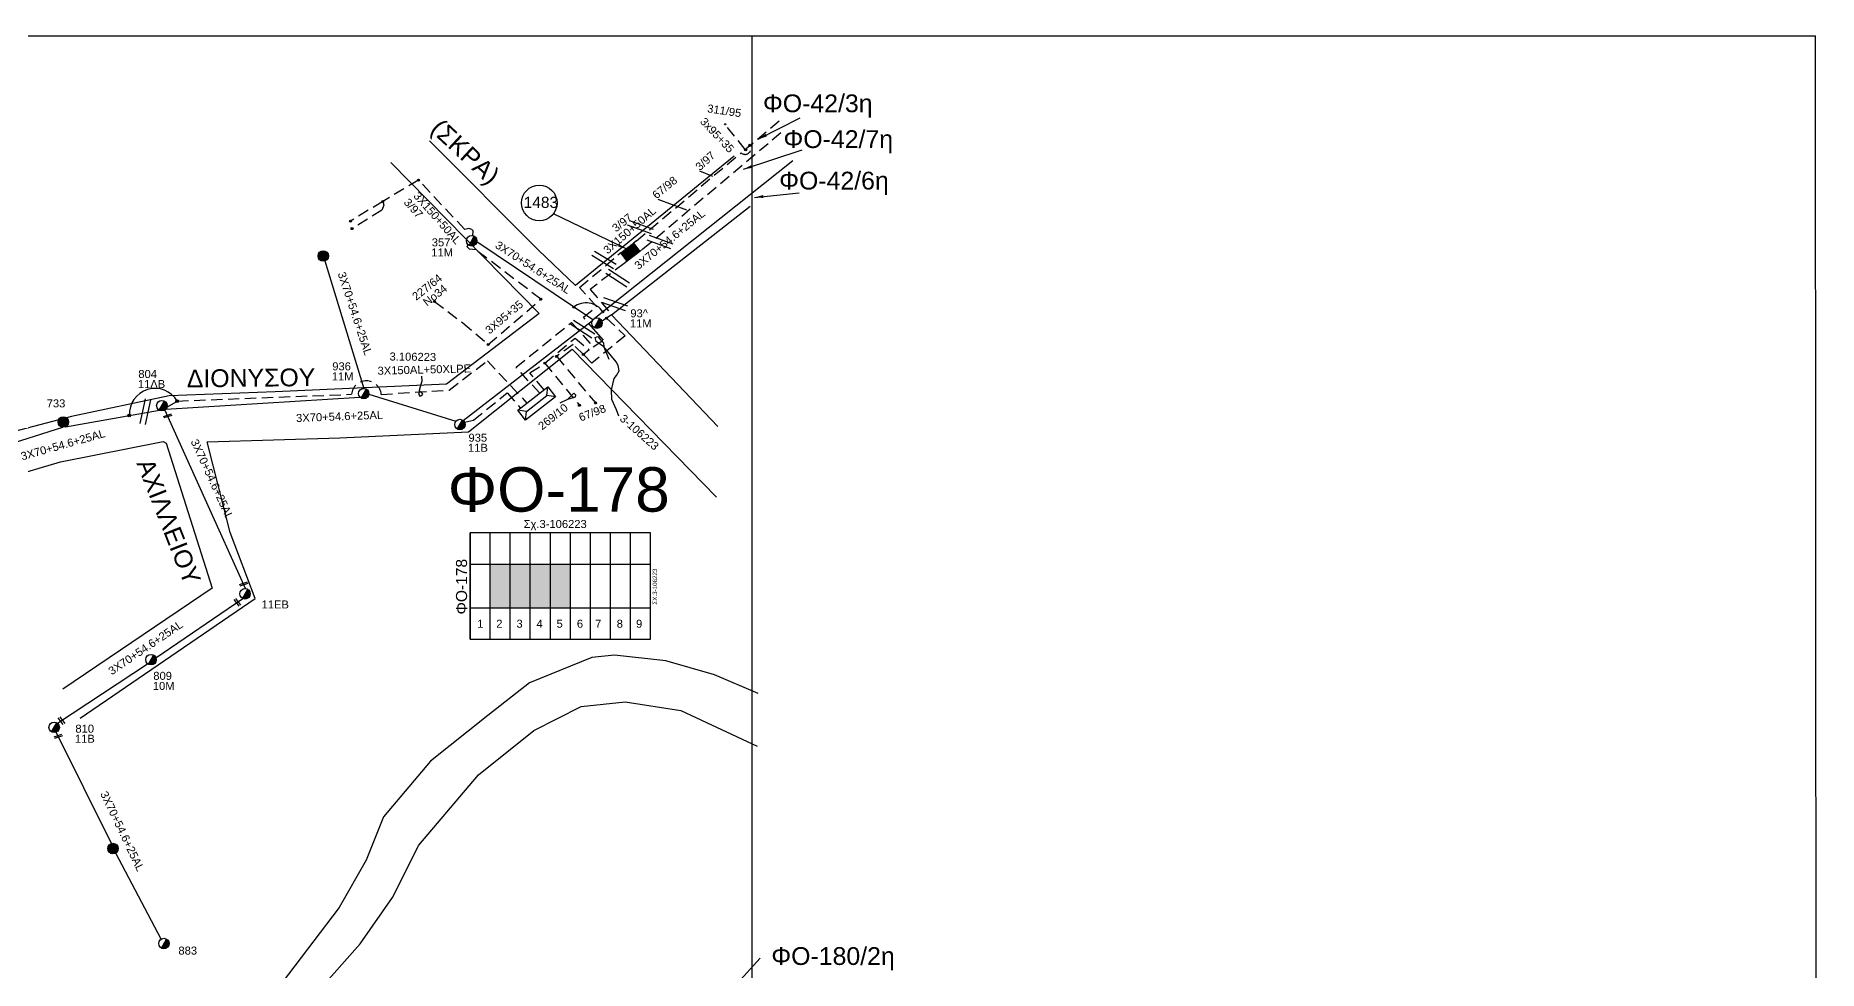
# Model space of a CAD drawing. Header units: millimetres. Extents: x 911 to 5440, y 753 to 2084.
# Drawn here: x 2798.2 to 3199.2, y 1572.7 to 1782.9 of the extents above; entities that cross this region are included whole.
import ezdxf
from ezdxf.enums import TextEntityAlignment as Align

# ---------------------------------------------------------------- set-up
doc = ezdxf.new("R2010")
doc.units = ezdxf.units.MM
doc.linetypes.add('DASHED', pattern=[19.05, 12.7, -6.35])
for name, color, linetype in [('Link Box 4 Διευθύνσεων', 7, 'Continuous'), ('Άγνωστα', 7, 'Continuous'), ('Ασφαλειοκιβώτια Χ.Τ 9 αναχωρήσεων', 7, 'Continuous'), ('Γέφυρες Εναέριου Δικτύου', 7, 'Continuous'), ('Επιγραφές - Σχήματα', 7, 'Continuous'), ('Καλώδια ΧΤ   3x150+50AL', 7, 'DASHED'), ('Καλώδια ΧΤ   3x150AL+50XLPE', 7, 'DASHED'), ('Καλώδια ΧΤ   3x95+35 CU', 7, 'DASHED'), ('Καλώδια ΧΤ   3x95+35 XLPE', 7, 'DASHED'), ('Μηχανική τομή', 7, 'Continuous'), ('Στύλος Ξύλινος', 7, 'Continuous'), ('Στύλος Ξύλινος @ 1', 7, 'Continuous'), ('Στύλος ΦΜ', 7, 'Continuous'), ('Στύλος ΦΜ @ 1', 7, 'Continuous'), ('Συνδέσεις', 7, 'Continuous'), ('Συνεστραμμένα ΧΤ   3x70+54.6+25 AL', 7, 'SYN_LINE'), ('Τομή', 7, 'Continuous'), ('Υποσταθμός πόλεως', 7, 'Continuous'), ('Υπόβαθρο ΔΕΗ', 7, 'Continuous')]:
    doc.layers.add(name, color=color, linetype=linetype)
doc.styles.add('arial', font='arial.ttf')
doc.styles.get("Standard").update_dxf_attribs({"font": 'arial.ttf'})
doc.linetypes.add('REMA', pattern='A,0.1,[130,ltypeshp.shx,S=0.1,R=0,X=0,Y=0.1],0.15,0.1,[130,ltypeshp.shx,S=0.05,R=0,X=0,Y=0.05],0.15', length=0.5)
doc.linetypes.add('SYN_LINE', pattern='A,0.5,-0.0001,["/\\/\\/\\/",Standard,S=0.1,R=0,X=0,Y=-0.05],-0.25', length=0.7501)
doc.dimstyles.new('ISO-25', dxfattribs={"dimtxt": 2.5, "dimasz": 1.8, "dimexe": 1.25, "dimexo": 0.625, "dimtad": 1, "dimtxsty": 'Standard', "dimcen": 1.8, "dimadec": 0, "dimazin": 0, "dimtfac": 1, "dimtmove": 0, "dimatfit": 3, "dimfxl": 1.25, "dimarcsym": 0})

# ---------------------------------------------------------------- blocks, each defined once
blk = doc.blocks.new('ΥΠΑΡΧΩΝ ΞΥΛΙΝΟΣ ΣΤΥΛΟΣ')
at = {"layer": 'Στύλος Ξύλινος'}
h = blk.add_hatch(color=7, dxfattribs=at)
h.paths.add_polyline_path([(-2.62, 0, 0.270008), (-1.29, -2.28), (1.3, 2.27, 0.576266)])
h.paths.add_polyline_path([(-1.29, -2.28, 0.574793), (2.62, 0, 0.268822), (1.3, 2.27)])
at = {"layer": 'Στύλος Ξύλινος', "color": 7}
blk.add_line((-1.29, -2.28), (1.3, 2.27), dxfattribs=at)
blk.add_circle((0, 0), 2.62, dxfattribs=at)
at = {"layer": 'Στύλος Ξύλινος', "flags": 4}
for tag, p in [('ΑΡΙΘΜΟΣ', (-4.91, 8.6)), ('ΤΥΠΟΣ', (-4.85, 3.39))]:
    blk.add_attdef(tag, p, '', height=4, dxfattribs=at)
blk = doc.blocks.new('ΥΠΑΡΧΩΝ ΤΣΙΜΕΝΤΕΝΙΟΣ ΣΤΥΛΟΣ')
at = {"layer": 'Στύλος ΦΜ'}
blk.add_hatch(color=7, dxfattribs=at).paths.add_polyline_path([(-1.29, -2.28, 0.574793), (2.62, 0, 0.268822), (1.3, 2.27)])
at = {"layer": 'Στύλος ΦΜ', "color": 7}
blk.add_line((-1.29, -2.28), (1.3, 2.27), dxfattribs=at)
blk.add_circle((0, 0), 2.62, dxfattribs=at)
at = {"layer": 'Στύλος ΦΜ', "flags": 4}
for tag, p in [('ΑΡΙΘΜΟΣ', (-4.68, 8.05)), ('ΤΥΠΟΣ', (-4.91, 3.03))]:
    blk.add_attdef(tag, p, '', height=4, dxfattribs=at)
blk = doc.blocks.new('ΥΠΟΣΤΑΘΜΟΣ ΠΟΛΕΩΣ')
at = {"layer": 'Υποσταθμός πόλεως', "linetype": 'Continuous', "ltscale": 40}
blk.add_lwpolyline([(-8.57, 2.82), (8.57, 2.82), (8.57, -2.82), (-8.57, -2.82)], close=True, dxfattribs=at)
for points in [[(-5.75, 0), (-8.57, 2.82)], [(5.75, 0), (8.57, 2.82)], [(-8.57, -2.82), (-5.75, 0)], [(-5.75, 0), (5.75, 0)], [(8.57, -2.82), (5.75, 0)]]:
    blk.add_lwpolyline(points, dxfattribs=at)
at = {"layer": 'Υποσταθμός πόλεως', "linetype": 'SYN_LINE', "ltscale": 40, "flags": 1}
for tag, p in [('ΜΕΤΑΣΧΗΜΑΤΙΣΜΟΣ', (10.6, 2.39)), ('ΙΣΧΥΣ', (10.58, -0.41)), ('ΑΡΙΘΜΟΣ', (10.7, -3.13))]:
    blk.add_attdef(tag, p, '', height=1.8, dxfattribs=at)
blk = doc.blocks.new('LINK BOX 4 ΑΝΑΧΩΡΗΣΕΩΝ')
at = {"layer": 'Link Box 4 Διευθύνσεων', "ltscale": 40}
blk.add_hatch(color=256, dxfattribs=at).paths.add_polyline_path([(-3.54, 0), (-3.54, -4.67), (3.54, -4.67), (3.54, 0)])
for p, q in [((-3.54, 0), (-5.33, 0)), ((5.33, 0), (3.54, 0)), ((-3.54, -4.67), (-5.33, -4.67)), ((5.33, -4.67), (3.54, -4.67))]:
    blk.add_line(p, q, dxfattribs=at)
blk.add_lwpolyline([(-3.54, -4.67), (-3.54, 0), (3.54, 0), (3.54, -4.67)], close=True, dxfattribs=at)
blk = doc.blocks.new('ΑΣΦΑΛΕΙΟΚΙΒΩΤΙΟ ΥΠΟΣΤΑΘΜΟΥ 9 ΑΝΑΧΩΡΗΣΕΩΝ')
at = {"layer": 'Ασφαλειοκιβώτια Χ.Τ 9 αναχωρήσεων', "ltscale": 40}
for p, q in [((-23.8, 40.36), (24.02, 40.36)), ((-9.72, 40.36), (-9.72, -40.64)), ((9.94, 40.36), (9.94, -40.64)), ((-23.8, 31.36), (24.02, 31.36)), ((-23.8, 22.36), (24.02, 22.36)), ((-23.8, 13.36), (24.02, 13.36)), ((-23.8, 4.36), (24.02, 4.36)), ((-23.8, -4.64), (24.02, -4.64)), ((-23.8, -13.64), (24.02, -13.64)), ((-23.8, -22.64), (24.02, -22.64)), ((-23.8, -31.64), (24.02, -31.64))]:
    blk.add_line(p, q, dxfattribs=at)
at = {"layer": 'Ασφαλειοκιβώτια Χ.Τ 9 αναχωρήσεων'}
blk.add_lwpolyline([(-23.8, -40.64), (24.02, -40.64), (24.02, 40.36), (-23.8, 40.36)], close=True, dxfattribs=at)
for s, p in [('1', (-18.61, 37.24)), ('2', (-18.61, 28.67)), ('3', (-18.61, 19.6)), ('4', (-18.61, 10.58)), ('5', (-18.61, 1.57)), ('6', (-18.61, -7.57)), ('7', (-18.61, -15.81)), ('8', (-18.61, -25.5)), ('9', (-18.61, -34.19))]:
    blk.add_text(s, height=3.6, rotation=270, dxfattribs=at).set_placement(p)
at = {"layer": 'Ασφαλειοκιβώτια Χ.Τ 9 αναχωρήσεων', "ltscale": 40}
for tag, height, p in [('ΟΝΟΜΑ', 5, (-0.16, 44.31)), ('ΚΕΙΜΕΝΟ 1', 2, (17.06, 35.59)), ('ΚΕΙΜΕΝΟ 2', 2, (17.06, 26.88)), ('ΚΕΙΜΕΝΟ 3', 2, (17.06, 17.69)), ('ΚΕΙΜΕΝΟ 4', 2, (17.06, 8.71)), ('ΚΕΙΜΕΝΟ 5', 2, (17.06, -0.13)), ('ΚΕΙΜΕΝΟ 6', 2, (17.06, -9.05)), ('ΚΕΙΜΕΝΟ 7', 2, (17.06, -18.13)), ('ΚΕΙΜΕΝΟ 8', 2, (17.06, -26.85)), ('ΚΕΙΜΕΝΟ 9', 2, (17.06, -35.99)), ('ΣΧ', 2, (-0.1, -42.64))]:
    blk.add_attdef(tag, text='', height=height, dxfattribs=at).set_placement(p, align=Align.MIDDLE_CENTER)
blk = doc.blocks.new('ΜΗΧΑΝΙΚΗ ΤΟΜΗ')
at = {"layer": 'Μηχανική τομή', "ltscale": 40}
for p, q in [((-1.89, 0.78), (1.89, 0.78)), ((1.89, 0), (-1.89, 0))]:
    blk.add_line(p, q, dxfattribs=at)
blk = doc.blocks.new('ΤΟΜΗ')
at = {"layer": 'Τομή', "ltscale": 40}
for p, q in [((-5.68, 0), (5.68, 0)), ((5.68, -2.33), (-5.68, -2.33))]:
    blk.add_line(p, q, dxfattribs=at)
blk = doc.blocks.new('_ΣΥΝΔΕΣΗ')
at = {"layer": 'Συνδέσεις', "linetype": 'SYN_LINE', "ltscale": 40}
blk.add_hatch(color=256, dxfattribs=at).paths.add_polyline_path([(0.5, -0.01, 1), (-0.5, -0.01, 1)])
at = {"layer": 'Συνδέσεις'}
blk.add_circle((0, -0.01), 0.5, dxfattribs=at)

msp = doc.modelspace()

# ---------------------------------------------------------------- hatches: boundary and pattern name
at = {"layer": 'Ασφαλειοκιβώτια Χ.Τ 9 αναχωρήσεων'}
for color, points in [(85, [(2905, 1664.03), (2900.5, 1664.03), (2900.5, 1654.2), (2905, 1654.2)]), (1, [(2909.5, 1664.03), (2905, 1664.03), (2905, 1654.2), (2909.5, 1654.2)]), (27, [(2914, 1664.03), (2909.5, 1664.03), (2909.5, 1654.2), (2914, 1654.2)]), (30, [(2918.5, 1664.03), (2914, 1664.03), (2914, 1654.2), (2918.5, 1654.2)])]:
    msp.add_hatch(color=color, dxfattribs=at).paths.add_polyline_path(points)

# ---------------------------------------------------------------- linework, layer by layer
at = {"layer": 'Άγνωστα', "color": 30, "linetype": 'DASHED', "ltscale": 0.2}
msp.add_lwpolyline([(2894.71, 1695.98), (2896.71, 1696.41), (2904.27, 1702.57), (2907.32, 1699.13)], dxfattribs=at)
at = {"layer": 'Άγνωστα'}
msp.add_arc((2922.06, 1718.28), 4.52, 33.791, 128.2953, dxfattribs=at)
at = {"layer": 'Γέφυρες Εναέριου Δικτύου'}
msp.add_arc((2825.09, 1697.78), 5.79, 30.5453, 183.0101, dxfattribs=at)
at = {"layer": 'Επιγραφές - Σχήματα'}
for points in [[(953.51, 1782.88), (3198.57, 1782.88)], [(2959.33, 1782.88), (2959.33, 1782.88), (2959.33, 756.34), (954.14, 756.34), (954.14, 1770.68), (954.14, 1770.68)], [(2929.37, 1697.33), (2928.88, 1698.77), (2927.8, 1701.04), (2927.78, 1703.26), (2928.38, 1705.8), (2928.86, 1706.46), (2929.46, 1707.54), (2929.24, 1708.71), (2928.8, 1709.52), (2926.06, 1712.88), (2924.3, 1714.13), (2924.08, 1715.01), (2924.7, 1715.21), (2925.3, 1714.5), (2925.96, 1713.79), (2926.06, 1712.88), (2926.06, 1712.88), (2927.15, 1710.18)], [(2885.04, 1706.35), (2885.1, 1705.23), (2884.75, 1703.92), (2884.46, 1703.06), (2884.41, 1702.18), (2884.65, 1701.85), (2885.12, 1701.95), (2885.32, 1702.29), (2885.16, 1702.51), (2884.46, 1703.06)], [(2916.23, 1700.34), (2917.96, 1701.14), (2919.65, 1701.67), (2919.76, 1702.07), (2919.31, 1702.47), (2917.96, 1701.14)]]:
    msp.add_lwpolyline(points, dxfattribs=at)
at = {"layer": 'Επιγραφές - Σχήματα', "ltscale": 10}
msp.add_lwpolyline([(2959.33, 756.34), (3199.2, 756.34), (3198.57, 1782.88), (3198.57, 1782.88)], dxfattribs=at)
at = {"layer": 'Επιγραφές - Σχήματα'}
msp.add_circle((2911.51, 1745.27), 4, dxfattribs=at)
at = {"layer": 'Καλώδια ΧΤ   3x150+50AL', "color": 6, "ltscale": 0.2}
msp.add_lwpolyline([(2934.81, 1734.92), (2966.48, 1761.64)], dxfattribs=at)
at = {"layer": 'Καλώδια ΧΤ   3x150+50AL', "color": 2, "ltscale": 0.2}
msp.add_lwpolyline([(2957.66, 1757.18), (2965.57, 1763.83)], dxfattribs=at)
msp.add_lwpolyline([(2933.38, 1736.77), (2956.9, 1756.55, 0.882979), (2958.93, 1758.25)], format="xyb", dxfattribs=at)
at = {"layer": 'Καλώδια ΧΤ   3x150+50AL', "color": 85, "ltscale": 0.2}
for points in [[(2896.55, 1737.91), (2896.65, 1739), (2896.37, 1739.28), (2895.63, 1739.51), (2894.77, 1739.3), (2884.35, 1750.4), (2876.31, 1745.59), (2869.06, 1741.18)], [(2876.31, 1745.59), (2876.57, 1744.74), (2876.11, 1743.62), (2869.39, 1739.5)], [(2911.61, 1702.48), (2906.28, 1708.35), (2918.77, 1718.4), (2923.67, 1712.9), (2925.96, 1714.42), (2924.31, 1716.28), (2921.43, 1719.59), (2924.43, 1721.94), (2920.55, 1726.24), (2929.16, 1733.5)]]:
    msp.add_lwpolyline(points, dxfattribs=at)
at = {"layer": 'Καλώδια ΧΤ   3x150+50AL', "color": 1, "ltscale": 0.2}
for points in [[(2930.59, 1731.66), (2922.97, 1725.84), (2927.78, 1720.14), (2925.59, 1718.66)], [(2926.62, 1719.36), (2930.85, 1715.41), (2923.36, 1709.28), (2921.43, 1711.22), (2919.11, 1713.42), (2915.42, 1710.78), (2924.13, 1700.3)], [(2912.59, 1703.25), (2909.41, 1707.06), (2912.74, 1709.25), (2919.55, 1714.85), (2922.75, 1712.22), (2921.43, 1711.22)], [(2912.74, 1709.25), (2920.53, 1699.77)]]:
    msp.add_lwpolyline(points, dxfattribs=at)
at = {"layer": 'Καλώδια ΧΤ   3x150AL+50XLPE', "color": 27, "ltscale": 0.2}
msp.add_lwpolyline([(2827.77, 1699.37), (2830.08, 1700.73), (2869.28, 1702.25, -0.911413), (2875.97, 1702.22), (2891.23, 1703.2), (2899.84, 1709.77), (2908.75, 1700.25)], format="xyb", dxfattribs=at)
at = {"layer": 'Καλώδια ΧΤ   3x95+35 CU', "color": 85, "ltscale": 0.2}
msp.add_lwpolyline([(2887.92, 1723.13), (2894.34, 1718.29), (2900.04, 1713.42), (2911.88, 1723.63), (2897.3, 1734.69), (2895.83, 1734.88), (2895.27, 1735.41), (2895.51, 1735.89)], dxfattribs=at)
at = {"layer": 'Καλώδια ΧΤ   3x95+35 XLPE', "color": 2, "linetype": 'DASHED', "ltscale": 0.2}
msp.add_lwpolyline([(2957.82, 1757.3), (2953.29, 1762.95)], dxfattribs=at)
at = {"layer": 'Συνεστραμμένα ΧΤ   3x70+54.6+25 AL', "color": 5, "ltscale": 20}
msp.add_lwpolyline([(2923.88, 1719.25), (2968.56, 1754.79)], dxfattribs=at)
at = {"layer": 'Συνεστραμμένα ΧΤ   3x70+54.6+25 AL', "color": 85, "ltscale": 20}
msp.add_lwpolyline([(2923.54, 1718.95), (2897.46, 1736.53)], dxfattribs=at)
at = {"layer": 'Συνεστραμμένα ΧΤ   3x70+54.6+25 AL', "color": 30, "ltscale": 20}
for points in [[(2863.31, 1732.23), (2872.03, 1703.58)], [(2894.4, 1696.36), (2923.46, 1718.83)], [(2827.49, 1698.88), (2871.17, 1701.6)], [(2873.2, 1702.25), (2892.74, 1696.18)], [(2845.44, 1658.56), (2827.31, 1698.73)], [(2825.27, 1643.01), (2844.85, 1656.32)], [(2803.14, 1628.26), (2823.43, 1641.67)], [(2815.3, 1601.24), (2802.84, 1626.26)], [(2826.45, 1579.73), (2816.24, 1599.1)]]:
    msp.add_lwpolyline(points, dxfattribs=at)
at = {"layer": 'Συνεστραμμένα ΧΤ   3x70+54.6+25 AL', "color": 27, "ltscale": 20}
for points in [[(2804.97, 1694.96), (2826.06, 1698.67)], [(2763.42, 1681.85), (2804.38, 1694.84)]]:
    msp.add_lwpolyline(points, dxfattribs=at)
at = {"layer": 'Υπόβαθρο ΔΕΗ', "ltscale": 0.2}
msp.add_line((2961.18, 1575.44), (2889.77, 1496.8), dxfattribs=at)
for points in [[(2955.35, 1755.81), (2919.66, 1726.69), (2911.37, 1734.67), (2886.8, 1759.26)], [(2878.16, 1754.36), (2911.51, 1720.42), (2890.61, 1704.52), (2852.09, 1702.81), (2828.28, 1701.91), (2806.3, 1697.22), (2793.5, 1693.89), (2777.38, 1689.34), (2760.29, 1683.04), (2743.04, 1674.55), (2725.84, 1664.85), (2707.71, 1653.78), (2690.46, 1641.41), (2665.98, 1628.2), (2649.75, 1620.43), (2636.57, 1615.01), (2608.51, 1632.78)], [(2951.71, 1694.98), (2927.78, 1720.14), (2958.98, 1744.58)], [(2808.23, 1629.43), (2847.63, 1656.35), (2842.02, 1671.15), (2836.84, 1691.55), (2866.67, 1692.48), (2895.62, 1693.8), (2918.89, 1712.41), (2951.39, 1679.08)], [(2904.8, 1501.71), (2859.4, 1516.63), (2809.76, 1537.97), (2765.23, 1565.14), (2765.3, 1568.07), (2756.37, 1585.78), (2741.11, 1613.63), (2712.61, 1646.08), (2728.92, 1655.4), (2744.81, 1664.22), (2766.88, 1674.61), (2780.53, 1680.16), (2803.84, 1687.09), (2826.89, 1691.61), (2827.59, 1691.26), (2837.97, 1658.64), (2804.35, 1635.93)]]:
    msp.add_lwpolyline(points, dxfattribs=at)
at = {"layer": 'Υπόβαθρο ΔΕΗ', "linetype": 'REMA', "ltscale": 5}
for points in [[(2960.73, 1634.93), (2950.9, 1639.18), (2939.94, 1642.31), (2928.4, 1643.6), (2923.33, 1643.09), (2909.31, 1637.33), (2899.91, 1630.05), (2887.08, 1619.72), (2876.51, 1607.21), (2872.58, 1597.51), (2866.5, 1586.83), (2850.81, 1566.27), (2834.51, 1547.38), (2826.72, 1536.64), (2822.44, 1531.56), (2815.18, 1526.61), (2803.55, 1518.73), (2790.87, 1511.89)], [(2782.79, 1500.33), (2807.88, 1512.93), (2817.6, 1517.27), (2824.97, 1523.42), (2832.64, 1531.2), (2839.34, 1537.07), (2846.51, 1544.74), (2852.49, 1551.66), (2861.87, 1568.09), (2871.25, 1578.69), (2878.47, 1589.07), (2884.45, 1600.87), (2897.84, 1616.66), (2910.25, 1626.62), (2920.92, 1632.07), (2930.84, 1633.12), (2943.33, 1631.18), (2960.49, 1623.16)]]:
    msp.add_lwpolyline(points, dxfattribs=at)

# ---------------------------------------------------------------- block references
at = {"layer": 'Link Box 4 Διευθύνσεων', "xscale": 0.49999999999994, "yscale": 0.49999999999994, "zscale": 0.49999999999994, "rotation": 37.74976984114617}
msp.add_blockref('LINK BOX 4 ΑΝΑΧΩΡΗΣΕΩΝ', (2931.27, 1735.13), dxfattribs=at)
at = {"layer": 'Ασφαλειοκιβώτια Χ.Τ 9 αναχωρήσεων', "xscale": 0.5, "yscale": 0.5, "zscale": 0.5, "rotation": 90}
msp.add_blockref('ΑΣΦΑΛΕΙΟΚΙΒΩΤΙΟ ΥΠΟΣΤΑΘΜΟΥ 9 ΑΝΑΧΩΡΗΣΕΩΝ', (2916.18, 1659.06), dxfattribs=at).add_auto_attribs({'ΟΝΟΜΑ': 'ΦΟ-178', 'ΣΧ': 'ΣX.3-106223'})
at = {"layer": 'Μηχανική τομή'}
for p, xscale, yscale, zscale, rotation in [((2828, 1697.2), 0.500000000000004, 0.500000000000004, 0.500000000000004, 17.59126808484041), ((2845.07, 1659.39), 0.500000000000004, 0.500000000000004, 0.500000000000004, 17.59126808484041), ((2843.46, 1655.37), 0.5000000000001028, 0.5000000000001028, 0.5000000000001028, 306.358084830298), ((2803.89, 1628.76), 0.5000000000001028, 0.5000000000001028, 0.5000000000001028, 306.358084830298), ((2803.39, 1625.16), 0.5000000000002921, 0.5000000000002921, 0.5000000000002921, 18.79651864007582)]:
    msp.add_blockref('ΜΗΧΑΝΙΚΗ ΤΟΜΗ', p, dxfattribs=dict(at, xscale=xscale, yscale=yscale, zscale=zscale, rotation=rotation))
at = {"layer": 'Στύλος Ξύλινος @ 1', "ltscale": 40, "xscale": 0.4499999999998181, "yscale": 0.4499999999998181, "zscale": 0.4499999999998181}
for p in [(2862.93, 1733.34), (2815.63, 1600.11)]:
    msp.add_blockref('ΥΠΑΡΧΩΝ ΞΥΛΙΝΟΣ ΣΤΥΛΟΣ', p, dxfattribs=at)
at = {"layer": 'Στύλος Ξύλινος @ 1', "ltscale": 40}
ref = msp.add_blockref('ΥΠΑΡΧΩΝ ΞΥΛΙΝΟΣ ΣΤΥΛΟΣ', (2804.45, 1696.01), dxfattribs=dict(at, xscale=0.4499999999998181, yscale=0.4499999999998181, zscale=0.4499999999998181))
ref.add_attrib('ΤΥΠΟΣ', '733', (2800.72, 1699.3), dxfattribs={"layer": 'Στύλος Ξύλινος', "height": 1.8, "flags": 4})
at = {"layer": 'Στύλος ΦΜ @ 1', "ltscale": 40}
ref = msp.add_blockref('ΥΠΑΡΧΩΝ ΤΣΙΜΕΝΤΕΝΙΟΣ ΣΤΥΛΟΣ', (2896.31, 1736.76), dxfattribs=dict(at, xscale=0.4499999999998181, yscale=0.4499999999998181, zscale=0.4499999999998181))
ref.add_attrib('ΤΥΠΟΣ', '11M', (2887.22, 1733.24), dxfattribs={"layer": 'Στύλος ΦΜ', "height": 1.8, "flags": 4})
ref.add_attrib('ΑΡΙΘΜΟΣ', '357', (2887.33, 1735.51), dxfattribs={"layer": 'Στύλος ΦΜ', "height": 1.8, "flags": 4})
ref = msp.add_blockref('ΥΠΑΡΧΩΝ ΤΣΙΜΕΝΤΕΝΙΟΣ ΣΤΥΛΟΣ', (2924.49, 1718.24), dxfattribs=dict(at, xscale=0.4499999999998181, yscale=0.4499999999998181, zscale=0.4499999999998181))
ref.add_attrib('ΤΥΠΟΣ', '11M', (2931.88, 1717.29), dxfattribs={"layer": 'Στύλος ΦΜ', "height": 1.8, "flags": 4})
ref.add_attrib('ΑΡΙΘΜΟΣ', '93^ ', (2931.99, 1719.56), dxfattribs={"layer": 'Στύλος ΦΜ', "height": 1.8, "flags": 4})
ref = msp.add_blockref('ΥΠΑΡΧΩΝ ΤΣΙΜΕΝΤΕΝΙΟΣ ΣΤΥΛΟΣ', (2872.03, 1702.4), dxfattribs=dict(at, xscale=0.4499999999998181, yscale=0.4499999999998181, zscale=0.4499999999998181))
ref.add_attrib('ΤΥΠΟΣ', '11M', (2864.84, 1705.36), dxfattribs={"layer": 'Στύλος ΦΜ', "height": 1.8, "flags": 4})
ref.add_attrib('ΑΡΙΘΜΟΣ', '936', (2864.95, 1707.63), dxfattribs={"layer": 'Στύλος ΦΜ', "height": 1.8, "flags": 4})
ref = msp.add_blockref('ΥΠΑΡΧΩΝ ΤΣΙΜΕΝΤΕΝΙΟΣ ΣΤΥΛΟΣ', (2826.63, 1699.69), dxfattribs=dict(at, xscale=0.4499999999998181, yscale=0.4499999999998181, zscale=0.4499999999998181))
ref.add_attrib('ΤΥΠΟΣ', '11ΛB', (2821.22, 1703.65), dxfattribs={"layer": 'Στύλος ΦΜ', "height": 1.8, "flags": 4})
ref.add_attrib('ΑΡΙΘΜΟΣ', '804', (2821.33, 1705.91), dxfattribs={"layer": 'Στύλος ΦΜ', "height": 1.8, "flags": 4})
ref = msp.add_blockref('ΥΠΑΡΧΩΝ ΤΣΙΜΕΝΤΕΝΙΟΣ ΣΤΥΛΟΣ', (2893.66, 1695.44), dxfattribs=dict(at, xscale=0.4499999999998181, yscale=0.4499999999998181, zscale=0.4499999999998181))
ref.add_attrib('ΤΥΠΟΣ', '11B', (2895.48, 1689.32), dxfattribs={"layer": 'Στύλος ΦΜ', "height": 1.8, "flags": 4})
ref.add_attrib('ΑΡΙΘΜΟΣ', '935', (2895.59, 1691.59), dxfattribs={"layer": 'Στύλος ΦΜ', "height": 1.8, "flags": 4})
ref = msp.add_blockref('ΥΠΑΡΧΩΝ ΤΣΙΜΕΝΤΕΝΙΟΣ ΣΤΥΛΟΣ', (2845.34, 1657.39), dxfattribs=dict(at, xscale=0.4499999999998181, yscale=0.4499999999998181, zscale=0.4499999999998181))
ref.add_attrib('ΤΥΠΟΣ', '11EB', (2849.05, 1654.08), dxfattribs={"layer": 'Στύλος ΦΜ', "height": 1.8, "flags": 4})
ref = msp.add_blockref('ΥΠΑΡΧΩΝ ΤΣΙΜΕΝΤΕΝΙΟΣ ΣΤΥΛΟΣ', (2824.18, 1642.58), dxfattribs=dict(at, xscale=0.4499999999998181, yscale=0.4499999999998181, zscale=0.4499999999998181))
ref.add_attrib('ΤΥΠΟΣ', '10M', (2824.59, 1635.77), dxfattribs={"layer": 'Στύλος ΦΜ', "height": 1.8, "flags": 4})
ref.add_attrib('ΑΡΙΘΜΟΣ', '809', (2824.7, 1638.04), dxfattribs={"layer": 'Στύλος ΦΜ', "height": 1.8, "flags": 4})
ref = msp.add_blockref('ΥΠΑΡΧΩΝ ΤΣΙΜΕΝΤΕΝΙΟΣ ΣΤΥΛΟΣ', (2802.4, 1627.35), dxfattribs=dict(at, xscale=0.4499999999998181, yscale=0.4499999999998181, zscale=0.4499999999998181))
ref.add_attrib('ΤΥΠΟΣ', '11B', (2807.07, 1623.9), dxfattribs={"layer": 'Στύλος ΦΜ', "height": 1.8, "flags": 4})
ref.add_attrib('ΑΡΙΘΜΟΣ', '810', (2807.17, 1626.16), dxfattribs={"layer": 'Στύλος ΦΜ', "height": 1.8, "flags": 4})
ref = msp.add_blockref('ΥΠΑΡΧΩΝ ΤΣΙΜΕΝΤΕΝΙΟΣ ΣΤΥΛΟΣ', (2827.09, 1578.74), dxfattribs=dict(at, xscale=0.4499999999998181, yscale=0.4499999999998181, zscale=0.4499999999998181))
ref.add_attrib('ΤΥΠΟΣ', '883', (2830.35, 1576.26), dxfattribs={"layer": 'Στύλος ΦΜ', "height": 1.8, "flags": 4})
at = {"layer": 'Συνδέσεις'}
for p, xscale, yscale, zscale in [((2953.32, 1762.96), 0.25, 0.25, 0.25), ((2957.94, 1757.23), 0.4777242751394019, 0.4777242751394019, 0.4777242751394019), ((2958.91, 1758.23), 0.4777242751394019, 0.4777242751394019, 0.4777242751394019), ((2884.35, 1750.4), 0.4499999999998181, 0.4499999999998181, 0.4499999999998181), ((2876.31, 1745.59), 0.4499999999998181, 0.4499999999998181, 0.4499999999998181), ((2869.06, 1741.18), 0.4499999999998181, 0.4499999999998181, 0.4499999999998181), ((2869.39, 1739.5), 0.4499999999998181, 0.4499999999998181, 0.4499999999998181), ((2887.92, 1723.13), 0.4499999999998181, 0.4499999999998181, 0.4499999999998181), ((2911.88, 1723.63), 0.4499999999998181, 0.4499999999998181, 0.4499999999998181), ((2919.26, 1721.84), 0.4499999999998181, 0.4499999999998181, 0.4499999999998181), ((2925.82, 1720.81), 0.4499999999998181, 0.4499999999998181, 0.4499999999998181), ((2926.62, 1719.36), 0.4499999999998181, 0.4499999999998181, 0.4499999999998181), ((2900.04, 1713.42), 0.4499999999998181, 0.4499999999998181, 0.4499999999998181), ((2912.74, 1709.25), 0.4499999999998181, 0.4499999999998181, 0.4499999999998181), ((2915.42, 1710.78), 0.4499999999998181, 0.4499999999998181, 0.4499999999998181), ((2921.43, 1711.22), 0.4499999999998181, 0.4499999999998181, 0.4499999999998181), ((2830.08, 1700.73), 0.6090081717567948, 0.6090081717567948, 0.6090081717567948), ((2924.13, 1700.3), 0.4499999999998181, 0.4499999999998181, 0.4499999999998181), ((2819.3, 1697.48), 0.6090081717567948, 0.6090081717567948, 0.6090081717567948), ((2920.53, 1699.77), 0.4499999999998181, 0.4499999999998181, 0.4499999999998181)]:
    msp.add_blockref('_ΣΥΝΔΕΣΗ', p, dxfattribs=dict(at, xscale=xscale, yscale=yscale, zscale=zscale))
at = {"layer": 'Τομή'}
for p, xscale, yscale, zscale, rotation in [((2934.45, 1740.37), 0.49999999999988, 0.49999999999988, 0.49999999999988, 340.0203980672347), ((2938.86, 1737.04), 0.49999999999988, 0.49999999999988, 0.49999999999988, 340.0203980672347), ((2926.38, 1732.96), 0.4999999999998903, 0.4999999999998903, 0.4999999999998903, 328.7825254960394), ((2929.46, 1728.85), 0.499999999999893, 0.499999999999893, 0.499999999999893, 326.7495808485789), ((2928.65, 1723.05), 0.4999999999999527, 0.4999999999999527, 0.4999999999999527, 340.5915246177217), ((2921.59, 1717.38), 0.4999999999999707, 0.4999999999999707, 0.4999999999999707, 326.9381056688102), ((2823.45, 1698.21), 0.5000000000000109, 0.5000000000000109, 0.5000000000000109, 257.7229112178163)]:
    msp.add_blockref('ΤΟΜΗ', p, dxfattribs=dict(at, xscale=xscale, yscale=yscale, zscale=zscale, rotation=rotation))
at = {"layer": 'Υποσταθμός πόλεως', "xscale": 0.4999999999999135, "yscale": 0.4999999999999135, "zscale": 0.4999999999999135, "rotation": 37.98179052607254}
msp.add_blockref('ΥΠΟΣΤΑΘΜΟΣ ΠΟΛΕΩΣ', (2910.94, 1700.17), dxfattribs=at)

# ---------------------------------------------------------------- texts
at = {"layer": 'Άγνωστα', "ltscale": 40, "char_height": 1.8, "attachment_point": 1, "style": 'arial'}
for s, insert, width, rotation in [('\\pt0;3x95+35', (2948.85, 1764.67), 6.2575, 313.382), ('311/95', (2949.46, 1767.46), 18.1763, 351.4574), ('3/97', (2946.43, 1753.73), 18.1763, 42.4531), ('67/98', (2936.73, 1747.45), 18.1763, 39.1702)]:
    msp.add_mtext(s, dxfattribs=dict(at, insert=insert, width=width, rotation=rotation))
at = {"layer": 'Επιγραφές - Σχήματα', "attachment_point": 1}
for s, insert, char_height, width in [('ΦΟ-42/3η ', (2961.83, 1769.67), 4, 11.1692), ('ΦΟ-42/7η ', (2966.44, 1761.62), 4, 11.1692), ('ΦΟ-42/6η ', (2965.47, 1752.29), 4, 11.1692), ('1483', (2907.99, 1746.65), 2.5, 8.2063), ('ΦΟ-178', (2890.89, 1685.85), 10, 11.1692), ('ΦΟ-180/2η ', (2963.71, 1577.93), 4, 11.1692)]:
    msp.add_mtext(s, dxfattribs=dict(at, insert=insert, char_height=char_height, width=width))
at = {"layer": 'Επιγραφές - Σχήματα', "char_height": 4, "width": 11.1692, "attachment_point": 1}
for s, insert, rotation in [('(ΣΚΡΑ) ', (2889.52, 1764.5), 317.1383), ('ΔΙΟΝΥΣΟΥ ', (2832.2, 1707.79), 0.6115), ('ΑΧΙΛΛΕΙΟΥ ', (2824.57, 1688.23), 291.5311)]:
    msp.add_mtext(s, dxfattribs=dict(at, insert=insert, rotation=rotation))
at = {"layer": 'Επιγραφές - Σχήματα', "color": 7, "char_height": 1.8, "width": 168.3718, "attachment_point": 1}
for s, insert, rotation in [('3/97', (2882.23, 1746.51), 311.9232), ('3/97', (2927.66, 1740.03), 38.1075), ('227/64', (2882.7, 1724.65), 38.4111), ('No34', (2885.15, 1723.35), 38.4111), ('3.106223', (2877.84, 1711.65), 359.291), ('269/10', (2911.03, 1695.52), 38.4111), ('67/98', (2920.18, 1697.78), 21.1531), ('3-106223', (2930.63, 1697.89), 318.6039)]:
    msp.add_mtext(s, dxfattribs=dict(at, insert=insert, rotation=rotation))
at = {"layer": 'Επιγραφές - Σχήματα', "color": 7, "insert": (2907.99, 1673.98), "char_height": 1.8, "width": 168.3718, "attachment_point": 1}
msp.add_mtext('Σχ.3-106223', dxfattribs=at)
at = {"layer": 'Καλώδια ΧΤ   3x150+50AL', "color": 7, "char_height": 1.8, "width": 168.3718, "attachment_point": 1}
for insert, rotation in [((2884.42, 1747.95), 311.4688), ((2925.71, 1735.03), 40.7545)]:
    msp.add_mtext('3X150+50AL', dxfattribs=dict(at, insert=insert, rotation=rotation))
at = {"layer": 'Καλώδια ΧΤ   3x150AL+50XLPE', "color": 7, "insert": (2885.65, 1707.79), "char_height": 1.8, "width": 27.8484, "attachment_point": 5, "rotation": 1.4807}
msp.add_mtext('3X150AL+50XLPE', dxfattribs=at)
at = {"layer": 'Καλώδια ΧΤ   3x95+35 CU', "color": 7, "insert": (2899.15, 1717.04), "char_height": 1.8, "width": 168.3718, "attachment_point": 1, "rotation": 39.9734}
msp.add_mtext('3X95+35', dxfattribs=at)
at = {"layer": 'Συνεστραμμένα ΧΤ   3x70+54.6+25 AL', "color": 7, "char_height": 1.8, "width": 168.3718, "attachment_point": 1}
for insert, rotation in [((2932.69, 1731.58), 39.2234), ((2902.39, 1736.83), 327.179), ((2867.86, 1729.98), 288.2466), ((2856.78, 1697.8), 2.219), ((2794.71, 1689.11), 15.7437), ((2834.69, 1692.39), 294.5816), ((2814.36, 1640.52), 34.2173), ((2814.33, 1613.22), 295.5176)]:
    msp.add_mtext('3X70+54.6+25AL', dxfattribs=dict(at, insert=insert, rotation=rotation))

# ---------------------------------------------------------------- leaders
at = {"layer": 'Επιγραφές - Σχήματα', "ltscale": 40}
for points, override in [([(2960.77, 1759.6), (2970.21, 1764.42)], {"dimasz": 2, "dimtad": 0}), ([(2957.44, 1752.84), (2970.64, 1757.24)], {"dimasz": 2, "dimtad": 0}), ([(2950.56, 1751.22), (2947.65, 1752.43)], {"dimasz": 1, "dimtad": 0}), ([(2944.73, 1743.65), (2938.23, 1746.03)], {"dimasz": 1, "dimtad": 0}), ([(2959.91, 1746.51), (2970, 1747.58)], {"dimasz": 2, "dimtad": 0})]:
    msp.add_leader(points, dimstyle='ISO-25', override=override, dxfattribs=at)
at = {"layer": 'Επιγραφές - Σχήματα'}
msp.add_leader([(2931.03, 1734.95), (2914.68, 1742.82)], dimstyle='ISO-25', override={"dimgap": 0.625, "dimtad": 0}, dxfattribs=at)

doc.saveas('drawing.dxf')
